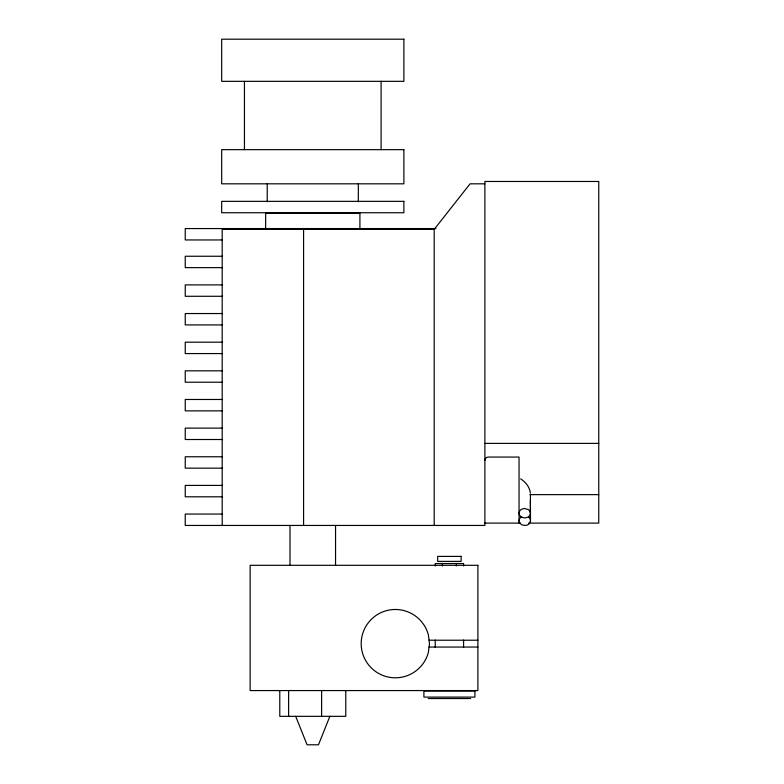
<?xml version="1.0" encoding="UTF-8"?>
<svg xmlns="http://www.w3.org/2000/svg" width="784" height="784" viewBox="0 0 784 784"><rect width="100%" height="100%" fill="white"/><g stroke="black" fill="none" stroke-linecap="round" stroke-linejoin="round"><path stroke-width="1.18" d="M530.366 500.476L530.494 521.037L529.161 523.82A5.704 4.773 0 0 1 525.27 525.447L522.369 524.986A5.704 4.773 0 0 1 519.175 521.027A5.704 4.773 0 0 1 521.683 516.725M456.278 565.96L456.494 563.539M329.858 716.331L318.471 744.8L307.083 744.8L295.695 716.331M434.199 525.447L434.199 229.369L470.086 183.819L484.884 183.819M435.973 228.565L185.24 228.565L185.24 239.953L222.587 239.953M434.199 229.369L222.195 229.369L222.195 525.447M222.587 256.25L185.24 256.25L185.24 267.638L222.587 267.638M222.587 284.896L185.24 284.896L185.24 296.283L222.587 296.283M222.587 313.541L185.24 313.541L185.24 324.929L222.587 324.929M222.587 342.187L185.24 342.187L185.24 353.574L222.587 353.574M222.587 370.832L185.24 370.832L185.24 382.22L222.587 382.22M222.587 399.477L185.24 399.477L185.24 410.865L222.587 410.865M222.587 428.123L185.24 428.123L185.24 439.51L222.587 439.51M484.884 443.391L598.76 443.391M222.587 456.768L185.24 456.768L185.24 468.156L222.587 468.156M222.587 485.414L185.24 485.414L185.24 496.801L222.587 496.801M529.925 494.635L598.76 494.635M222.587 514.059L185.24 514.059L185.24 525.447L484.884 525.447L484.884 181.476L598.76 181.476L598.76 523.104L528.71 523.104M484.884 523.104L520.4 523.104M429.054 640.224L477.897 640.224M429.054 647.055L477.897 647.055M428.152 698.544L470.665 698.544M522.271 517.479L525.162 517.95L527.946 517.146A5.664 4.743 0 0 0 528.494 509.61L524.359 508.463L521.576 509.267A5.664 4.743 0 0 0 519.126 513.54A5.664 4.743 0 0 0 522.32 517.479M520.664 478.857C525.564 482.042 529.69 486.991 530.366 492.969M530.494 521.037L530.249 519.155A5.704 4.773 0 0 0 528.592 517.077M442.323 563.539L442.441 565.96M530.435 494.224L530.435 512.873M519.047 523.104L519.047 457.062L488.305 457.062A3.42 3.42 0 0 0 484.884 460.473M463.579 565.97L463.579 563.539L435.238 563.539L435.238 565.97M463.579 640.048L463.579 647.339M435.238 640.048L435.238 647.339M381.102 81.33L381.102 149.656M359.915 228.565L359.915 213.081L265.639 213.081L265.639 228.565M358.327 183.819L358.327 201.802M345.773 690.704L345.773 716.331L279.78 716.331L279.78 690.704M335.552 525.447L335.552 565.303M321.616 690.704L321.616 716.331M303.584 229.369L303.584 525.447M290.002 525.447L290.002 565.303M288.62 690.704L288.62 716.331M267.226 183.819L267.226 201.802M244.451 81.33L244.451 149.656M429.505 643.644L428.348 652.484A34.163 34.163 0 0 1 375.752 671.623A34.163 34.163 0 0 1 375.752 615.656A34.163 34.163 0 0 1 428.348 634.805L429.505 643.644M403.878 39.2L221.676 39.2L221.676 81.33L403.878 81.33L403.878 39.2M403.878 149.656L221.676 149.656L221.676 183.819L403.878 183.819L403.878 149.656M403.878 201.351L221.676 201.351L221.676 212.738L403.878 212.738L403.878 201.351M461.119 556.395L437.688 556.395L437.688 561.383L461.119 561.383L461.119 556.395M477.897 565.303L250.145 565.303L250.145 690.567L477.897 690.567L477.897 565.303M474.908 691.057L423.899 691.057L423.899 697.094L474.908 697.094L474.908 691.057"/></g></svg>
